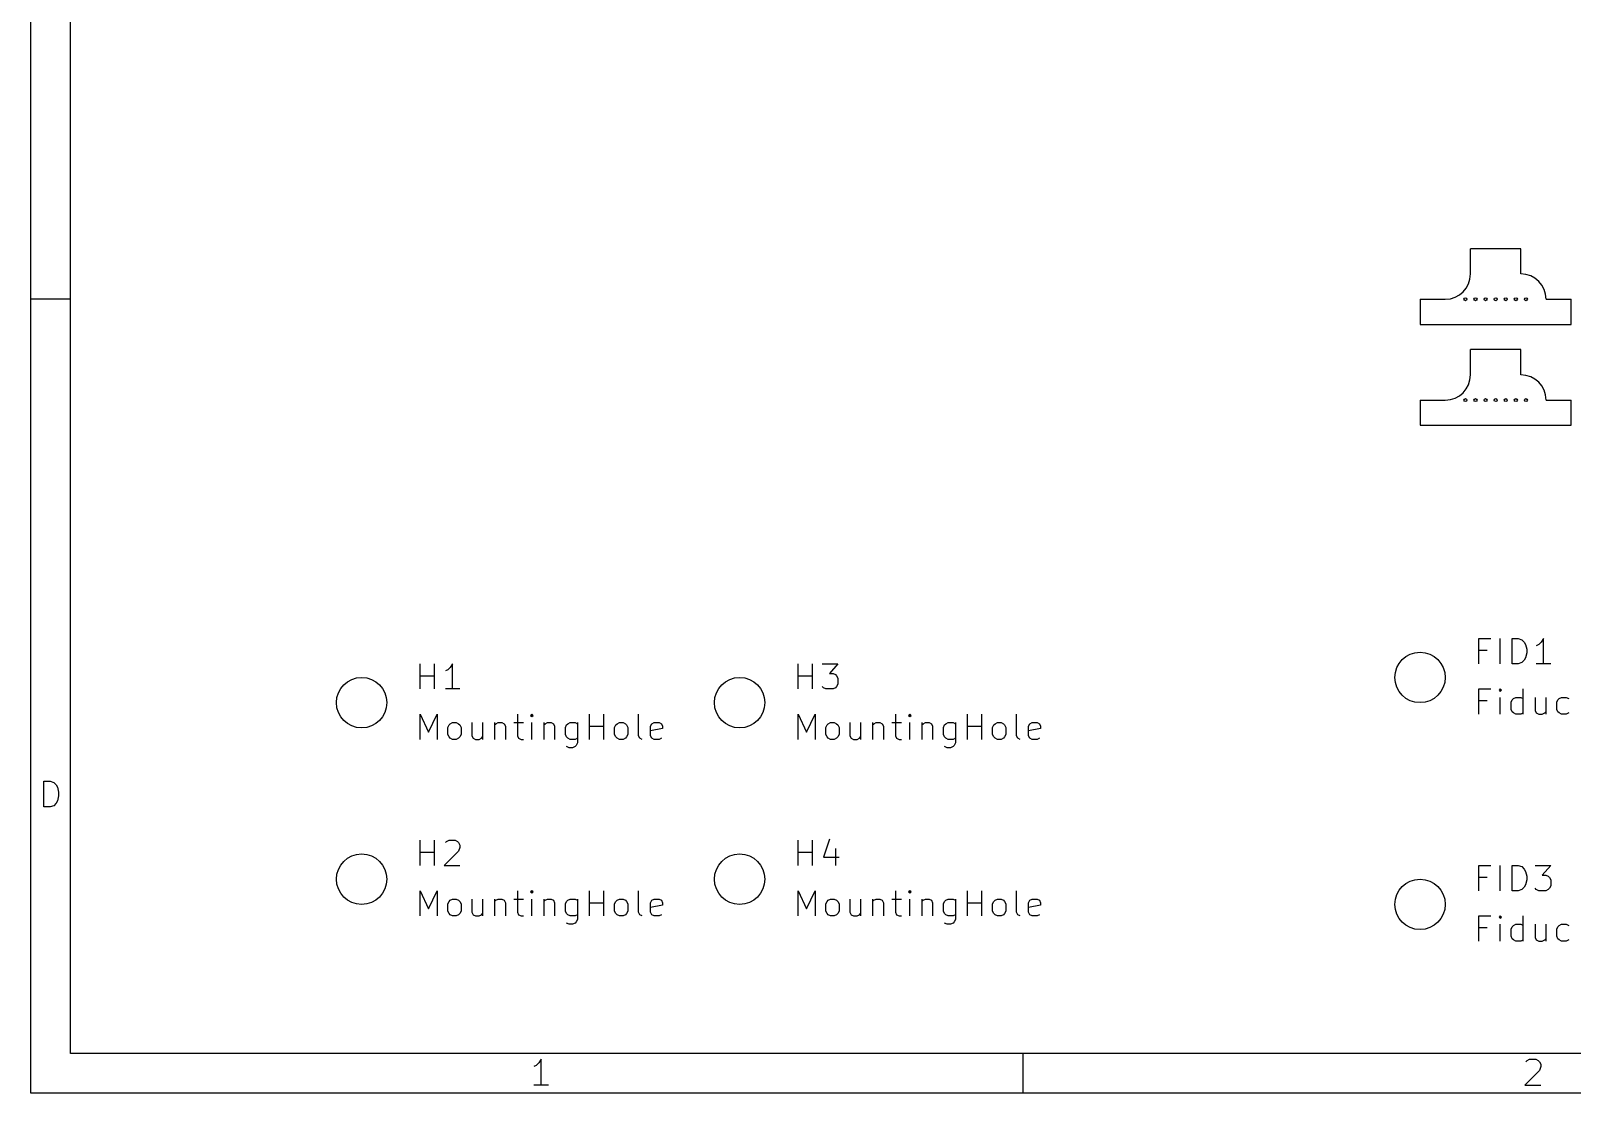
# Model space of a CAD drawing. Header units: millimetres. Extents: x 10 to 287, y -200 to -10.
# Drawn here: x 10 to 87.7, y -200 to -146.5 of the extents above; entities that cross this region are included whole.
import ezdxf

# ---------------------------------------------------------------- set-up
doc = ezdxf.new("R2010")
doc.units = ezdxf.units.MM
doc.layers.add('GREENSIXTYFIVE', color=129, linetype='CONTINUOUS')
doc.layers.add('RED', color=14, linetype='CONTINUOUS')

msp = doc.modelspace()

# ---------------------------------------------------------------- linework, layer by layer
at = {"layer": 'GREENSIXTYFIVE', "linetype": 'CONTINUOUS'}
for p, q in [((82.9635, -178.3792), (82.9635, -177.1092)), ((82.9635, -177.1092), (83.5683, -177.1092)), ((83.3869, -177.714), (82.9635, -177.714)), ((84.0521, -178.3792), (84.0521, -177.1092)), ((84.6569, -178.3792), (84.6569, -177.1092)), ((84.6569, -177.1092), (84.9593, -177.1092)), ((84.9593, -177.1092), (85.1407, -177.1697)), ((85.1407, -177.1697), (85.2617, -177.2907)), ((85.2617, -177.2907), (85.3222, -177.4116)), ((85.3222, -177.4116), (85.3826, -177.6535)), ((85.3826, -177.8349), (85.3222, -178.0768)), ((85.3826, -177.6535), (85.3826, -177.8349)), ((85.9874, -177.4116), (85.8665, -177.4721)), ((86.1084, -177.2907), (85.9874, -177.4116)), ((86.2293, -177.1092), (86.1084, -177.2907)), ((86.2293, -178.3792), (86.2293, -177.1092)), ((29.6235, -179.6492), (29.6235, -178.3792)), ((30.3492, -179.6492), (30.3492, -178.3792)), ((31.1355, -178.5607), (31.0145, -178.6816)), ((31.2564, -178.3792), (31.1355, -178.5607)), ((31.2564, -179.6492), (31.2564, -178.3792)), ((48.6735, -179.6492), (48.6735, -178.3792)), ((49.3992, -179.6492), (49.3992, -178.3792)), ((49.8831, -178.3792), (50.6693, -178.3792)), ((50.6693, -178.3792), (50.2459, -178.863)), ((84.9593, -178.3792), (84.6569, -178.3792)), ((85.1407, -178.3188), (84.9593, -178.3792)), ((85.2617, -178.1978), (85.1407, -178.3188)), ((85.3222, -178.0768), (85.2617, -178.1978)), ((86.5922, -178.3792), (85.8665, -178.3792)), ((29.6235, -178.984), (30.3492, -178.984)), ((31.0145, -178.6816), (30.8936, -178.7421)), ((48.6735, -178.984), (49.3992, -178.984)), ((50.2459, -178.863), (50.4274, -178.863)), ((50.4274, -178.863), (50.5483, -178.9235)), ((50.5483, -178.9235), (50.6088, -178.984)), ((50.6088, -178.984), (50.6693, -179.1049)), ((50.6693, -179.4073), (50.6088, -179.5283)), ((50.6693, -179.1049), (50.6693, -179.4073)), ((31.6193, -179.6492), (30.8936, -179.6492)), ((49.9436, -179.5888), (49.8831, -179.5283)), ((50.0645, -179.6492), (49.9436, -179.5888)), ((50.4274, -179.6492), (50.0645, -179.6492)), ((50.5483, -179.5888), (50.4274, -179.6492)), ((50.6088, -179.5283), (50.5483, -179.5888)), ((82.9635, -180.9192), (82.9635, -179.6492)), ((82.9635, -179.6492), (83.5683, -179.6492)), ((84.0521, -179.6492), (83.9917, -179.7097)), ((83.9917, -179.7097), (84.0521, -179.7702)), ((84.1126, -179.7097), (84.0521, -179.6492)), ((84.0521, -179.6492), (84.0521, -179.7702)), ((84.0521, -179.7702), (84.1126, -179.7097)), ((84.0521, -180.9192), (84.0521, -180.0726)), ((84.5965, -180.3145), (84.6569, -180.1935)), ((84.6569, -180.1935), (84.7174, -180.133)), ((84.7174, -180.133), (84.8384, -180.0726)), ((84.8384, -180.0726), (85.0803, -180.0726)), ((85.0803, -180.0726), (85.2012, -180.133)), ((85.2012, -180.9192), (85.2012, -179.6492)), ((85.8059, -180.0726), (85.8059, -180.7378)), ((86.3502, -180.0726), (86.3502, -180.9192)), ((86.8945, -180.3145), (86.9549, -180.1935)), ((86.9549, -180.1935), (87.0154, -180.133)), ((87.0154, -180.133), (87.1364, -180.0726)), ((87.1364, -180.0726), (87.3783, -180.0726)), ((87.3783, -180.0726), (87.4992, -180.133)), ((29.6235, -182.1892), (29.6235, -180.9192)), ((29.6235, -180.9192), (30.0469, -181.8264)), ((30.0469, -181.8264), (30.4702, -180.9192)), ((30.4702, -180.9192), (30.4702, -182.1892)), ((34.5219, -180.9192), (34.5219, -182.0078)), ((35.2476, -180.9192), (35.1872, -180.9797)), ((35.1872, -180.9797), (35.2476, -181.0402)), ((35.3081, -180.9797), (35.2476, -180.9192)), ((35.2476, -180.9192), (35.2476, -181.0402)), ((35.2476, -181.0402), (35.3081, -180.9797)), ((38.1504, -182.1892), (38.1504, -180.9192)), ((38.8761, -182.1892), (38.8761, -180.9192)), ((40.6299, -182.0078), (40.6299, -180.9192)), ((48.6735, -182.1892), (48.6735, -180.9192)), ((48.6735, -180.9192), (49.0969, -181.8264)), ((49.0969, -181.8264), (49.5202, -180.9192)), ((49.5202, -180.9192), (49.5202, -182.1892)), ((53.5719, -180.9192), (53.5719, -182.0078)), ((54.2976, -180.9192), (54.2372, -180.9797)), ((54.2372, -180.9797), (54.2976, -181.0402)), ((54.3581, -180.9797), (54.2976, -180.9192)), ((54.2976, -180.9192), (54.2976, -181.0402)), ((54.2976, -181.0402), (54.3581, -180.9797)), ((57.2004, -182.1892), (57.2004, -180.9192)), ((57.9261, -182.1892), (57.9261, -180.9192)), ((59.6799, -182.0078), (59.6799, -180.9192)), ((83.3869, -180.254), (82.9635, -180.254)), ((84.5965, -180.6773), (84.5965, -180.3145)), ((84.6569, -180.7983), (84.5965, -180.6773)), ((84.7174, -180.8588), (84.6569, -180.7983)), ((84.8384, -180.9192), (84.7174, -180.8588)), ((85.0803, -180.9192), (84.8384, -180.9192)), ((85.2012, -180.8588), (85.0803, -180.9192)), ((85.8059, -180.7378), (85.8664, -180.8588)), ((85.8664, -180.8588), (85.9874, -180.9192)), ((85.9874, -180.9192), (86.1688, -180.9192)), ((86.1688, -180.9192), (86.2897, -180.8588)), ((86.2897, -180.8588), (86.3502, -180.7983)), ((86.8945, -180.6773), (86.8945, -180.3145)), ((86.9549, -180.7983), (86.8945, -180.6773)), ((87.0154, -180.8588), (86.9549, -180.7983)), ((87.1364, -180.9192), (87.0154, -180.8588)), ((87.3783, -180.9192), (87.1364, -180.9192)), ((87.4992, -180.8588), (87.3783, -180.9192)), ((31.0145, -181.5845), (31.0749, -181.4635)), ((31.0145, -181.9473), (31.0145, -181.5845)), ((31.0749, -181.4635), (31.1354, -181.403)), ((31.1354, -181.403), (31.2564, -181.3426)), ((31.2564, -181.3426), (31.4378, -181.3426)), ((31.4378, -181.3426), (31.5587, -181.403)), ((31.5587, -181.403), (31.6192, -181.4635)), ((31.6192, -181.4635), (31.6797, -181.5845)), ((31.6797, -181.5845), (31.6797, -181.9473)), ((32.2239, -181.3426), (32.2239, -182.0078)), ((32.7682, -181.3426), (32.7682, -182.1892)), ((33.3729, -181.3426), (33.3729, -182.1892)), ((33.3729, -181.4635), (33.4334, -181.403)), ((33.4334, -181.403), (33.5544, -181.3426)), ((33.5544, -181.3426), (33.7358, -181.3426)), ((33.7358, -181.3426), (33.8567, -181.403)), ((33.8567, -181.403), (33.9172, -181.524)), ((33.9172, -181.524), (33.9172, -182.1892)), ((34.3405, -181.3426), (34.8243, -181.3426)), ((35.2476, -182.1892), (35.2476, -181.3426)), ((35.8524, -181.3426), (35.8524, -182.1892)), ((35.8524, -181.4635), (35.9129, -181.403)), ((35.9129, -181.403), (36.0339, -181.3426)), ((36.0339, -181.3426), (36.2153, -181.3426)), ((36.2153, -181.3426), (36.3362, -181.403)), ((36.3362, -181.403), (36.3967, -181.524)), ((36.3967, -181.524), (36.3967, -182.1892)), ((36.941, -181.5845), (37.0014, -181.4635)), ((36.941, -181.9473), (36.941, -181.5845)), ((37.0014, -181.4635), (37.0619, -181.403)), ((37.0619, -181.403), (37.1829, -181.3426)), ((37.1829, -181.3426), (37.4248, -181.3426)), ((37.4248, -181.3426), (37.5457, -181.403)), ((37.5457, -181.3426), (37.5457, -182.3707)), ((38.1504, -181.524), (38.8761, -181.524)), ((39.4205, -181.5845), (39.4809, -181.4635)), ((39.4205, -181.9473), (39.4205, -181.5845)), ((39.4809, -181.4635), (39.5414, -181.403)), ((39.5414, -181.403), (39.6624, -181.3426)), ((39.6624, -181.3426), (39.8438, -181.3426)), ((39.8438, -181.3426), (39.9647, -181.403)), ((39.9647, -181.403), (40.0252, -181.4635)), ((40.0252, -181.4635), (40.0857, -181.5845)), ((40.0857, -181.5845), (40.0857, -181.9473)), ((41.2347, -181.524), (41.2951, -181.403)), ((41.2347, -182.0078), (41.2347, -181.524)), ((41.8394, -181.6449), (41.2347, -181.7659)), ((41.2951, -181.403), (41.4161, -181.3426)), ((41.4161, -181.3426), (41.658, -181.3426)), ((41.658, -181.3426), (41.7789, -181.403)), ((41.7789, -181.403), (41.8394, -181.524)), ((41.8394, -181.524), (41.8394, -181.6449)), ((50.0645, -181.5845), (50.1249, -181.4635)), ((50.0645, -181.9473), (50.0645, -181.5845)), ((50.1249, -181.4635), (50.1854, -181.403)), ((50.1854, -181.403), (50.3064, -181.3426)), ((50.3064, -181.3426), (50.4878, -181.3426)), ((50.4878, -181.3426), (50.6087, -181.403)), ((50.6087, -181.403), (50.6692, -181.4635)), ((50.6692, -181.4635), (50.7297, -181.5845)), ((50.7297, -181.5845), (50.7297, -181.9473)), ((51.2739, -181.3426), (51.2739, -182.0078)), ((51.8182, -181.3426), (51.8182, -182.1892)), ((52.4229, -181.3426), (52.4229, -182.1892)), ((52.4229, -181.4635), (52.4834, -181.403)), ((52.4834, -181.403), (52.6044, -181.3426)), ((52.6044, -181.3426), (52.7858, -181.3426)), ((52.7858, -181.3426), (52.9067, -181.403)), ((52.9067, -181.403), (52.9672, -181.524)), ((52.9672, -181.524), (52.9672, -182.1892)), ((53.3905, -181.3426), (53.8743, -181.3426)), ((54.2976, -182.1892), (54.2976, -181.3426)), ((54.9024, -181.3426), (54.9024, -182.1892)), ((54.9024, -181.4635), (54.9629, -181.403)), ((54.9629, -181.403), (55.0839, -181.3426)), ((55.0839, -181.3426), (55.2653, -181.3426)), ((55.2653, -181.3426), (55.3862, -181.403)), ((55.3862, -181.403), (55.4467, -181.524)), ((55.4467, -181.524), (55.4467, -182.1892)), ((55.991, -181.5845), (56.0514, -181.4635)), ((55.991, -181.9473), (55.991, -181.5845)), ((56.0514, -181.4635), (56.1119, -181.403)), ((56.1119, -181.403), (56.2329, -181.3426)), ((56.2329, -181.3426), (56.4748, -181.3426)), ((56.4748, -181.3426), (56.5957, -181.403)), ((56.5957, -181.3426), (56.5957, -182.3707)), ((57.2004, -181.524), (57.9261, -181.524)), ((58.4705, -181.5845), (58.5309, -181.4635)), ((58.4705, -181.9473), (58.4705, -181.5845)), ((58.5309, -181.4635), (58.5914, -181.403)), ((58.5914, -181.403), (58.7124, -181.3426)), ((58.7124, -181.3426), (58.8938, -181.3426)), ((58.8938, -181.3426), (59.0147, -181.403)), ((59.0147, -181.403), (59.0752, -181.4635)), ((59.0752, -181.4635), (59.1357, -181.5845)), ((59.1357, -181.5845), (59.1357, -181.9473)), ((60.2847, -181.524), (60.3451, -181.403)), ((60.2847, -182.0078), (60.2847, -181.524)), ((60.8894, -181.6449), (60.2847, -181.7659)), ((60.3451, -181.403), (60.4661, -181.3426)), ((60.4661, -181.3426), (60.708, -181.3426)), ((60.708, -181.3426), (60.8289, -181.403)), ((60.8289, -181.403), (60.8894, -181.524)), ((60.8894, -181.524), (60.8894, -181.6449)), ((31.0749, -182.0683), (31.0145, -181.9473)), ((31.1354, -182.1288), (31.0749, -182.0683)), ((31.2564, -182.1892), (31.1354, -182.1288)), ((31.4378, -182.1892), (31.2564, -182.1892)), ((31.5587, -182.1288), (31.4378, -182.1892)), ((31.6192, -182.0683), (31.5587, -182.1288)), ((31.6797, -181.9473), (31.6192, -182.0683)), ((32.2239, -182.0078), (32.2844, -182.1288)), ((32.2844, -182.1288), (32.4054, -182.1892)), ((32.4054, -182.1892), (32.5868, -182.1892)), ((32.5868, -182.1892), (32.7077, -182.1288)), ((32.7077, -182.1288), (32.7682, -182.0683)), ((34.5219, -182.0078), (34.5824, -182.1288)), ((34.5824, -182.1288), (34.7034, -182.1892)), ((34.7034, -182.1892), (34.8243, -182.1892)), ((37.0014, -182.0683), (36.941, -181.9473)), ((37.0619, -182.1288), (37.0014, -182.0683)), ((37.1829, -182.1892), (37.0619, -182.1288)), ((37.4248, -182.1892), (37.1829, -182.1892)), ((37.5457, -182.1288), (37.4248, -182.1892)), ((37.4852, -182.4916), (37.4248, -182.5521)), ((37.5457, -182.3707), (37.4852, -182.4916)), ((39.4809, -182.0683), (39.4205, -181.9473)), ((39.5414, -182.1288), (39.4809, -182.0683)), ((39.6624, -182.1892), (39.5414, -182.1288)), ((39.8438, -182.1892), (39.6624, -182.1892)), ((39.9647, -182.1288), (39.8438, -182.1892)), ((40.0252, -182.0683), (39.9647, -182.1288)), ((40.0857, -181.9473), (40.0252, -182.0683)), ((40.6904, -182.1288), (40.6299, -182.0078)), ((40.8114, -182.1892), (40.6904, -182.1288)), ((41.2951, -182.1288), (41.2347, -182.0078)), ((41.4161, -182.1892), (41.2951, -182.1288)), ((41.658, -182.1892), (41.4161, -182.1892)), ((41.7789, -182.1288), (41.658, -182.1892)), ((50.1249, -182.0683), (50.0645, -181.9473)), ((50.1854, -182.1288), (50.1249, -182.0683)), ((50.3064, -182.1892), (50.1854, -182.1288)), ((50.4878, -182.1892), (50.3064, -182.1892)), ((50.6087, -182.1288), (50.4878, -182.1892)), ((50.6692, -182.0683), (50.6087, -182.1288)), ((50.7297, -181.9473), (50.6692, -182.0683)), ((51.2739, -182.0078), (51.3344, -182.1288)), ((51.3344, -182.1288), (51.4554, -182.1892)), ((51.4554, -182.1892), (51.6368, -182.1892)), ((51.6368, -182.1892), (51.7577, -182.1288)), ((51.7577, -182.1288), (51.8182, -182.0683)), ((53.5719, -182.0078), (53.6324, -182.1288)), ((53.6324, -182.1288), (53.7534, -182.1892)), ((53.7534, -182.1892), (53.8743, -182.1892)), ((56.0514, -182.0683), (55.991, -181.9473)), ((56.1119, -182.1288), (56.0514, -182.0683)), ((56.2329, -182.1892), (56.1119, -182.1288)), ((56.4748, -182.1892), (56.2329, -182.1892)), ((56.5957, -182.1288), (56.4748, -182.1892)), ((56.5352, -182.4916), (56.4748, -182.5521)), ((56.5957, -182.3707), (56.5352, -182.4916)), ((58.5309, -182.0683), (58.4705, -181.9473)), ((58.5914, -182.1288), (58.5309, -182.0683)), ((58.7124, -182.1892), (58.5914, -182.1288)), ((58.8938, -182.1892), (58.7124, -182.1892)), ((59.0147, -182.1288), (58.8938, -182.1892)), ((59.0752, -182.0683), (59.0147, -182.1288)), ((59.1357, -181.9473), (59.0752, -182.0683)), ((59.7404, -182.1288), (59.6799, -182.0078)), ((59.8614, -182.1892), (59.7404, -182.1288)), ((60.3451, -182.1288), (60.2847, -182.0078)), ((60.4661, -182.1892), (60.3451, -182.1288)), ((60.708, -182.1892), (60.4661, -182.1892)), ((60.8289, -182.1288), (60.708, -182.1892)), ((37.1224, -182.6126), (37.0014, -182.5521)), ((37.3038, -182.6126), (37.1224, -182.6126)), ((37.4248, -182.5521), (37.3038, -182.6126)), ((56.1724, -182.6126), (56.0514, -182.5521)), ((56.3538, -182.6126), (56.1724, -182.6126)), ((56.4748, -182.5521), (56.3538, -182.6126)), ((29.6235, -188.5392), (29.6235, -187.2692)), ((29.6235, -187.874), (30.3492, -187.874)), ((30.3492, -188.5392), (30.3492, -187.2692)), ((31.5588, -187.8135), (30.8331, -188.5392)), ((30.8936, -187.3902), (30.954, -187.3297)), ((30.954, -187.3297), (31.075, -187.2692)), ((31.075, -187.2692), (31.3774, -187.2692)), ((31.3774, -187.2692), (31.4983, -187.3297)), ((31.4983, -187.3297), (31.5588, -187.3902)), ((31.5588, -187.3902), (31.6193, -187.5111)), ((31.6193, -187.6321), (31.5588, -187.8135)), ((31.6193, -187.5111), (31.6193, -187.6321)), ((48.6735, -188.5392), (48.6735, -187.2692)), ((48.6735, -187.874), (49.3992, -187.874)), ((49.3992, -188.5392), (49.3992, -187.2692)), ((50.2459, -187.2088), (49.9436, -188.1159)), ((50.5483, -187.6926), (50.5483, -188.5392)), ((30.8331, -188.5392), (31.6193, -188.5392)), ((49.9436, -188.1159), (50.7297, -188.1159)), ((82.9635, -189.8092), (82.9635, -188.5392)), ((82.9635, -188.5392), (83.5683, -188.5392)), ((84.0521, -189.8092), (84.0521, -188.5392)), ((84.6569, -189.8092), (84.6569, -188.5392)), ((84.6569, -188.5392), (84.9593, -188.5392)), ((84.9593, -188.5392), (85.1407, -188.5997)), ((85.1407, -188.5997), (85.2617, -188.7207)), ((85.2617, -188.7207), (85.3222, -188.8416)), ((85.806, -188.5392), (86.5922, -188.5392)), ((86.5922, -188.5392), (86.1688, -189.023)), ((83.3869, -189.144), (82.9635, -189.144)), ((85.3222, -189.5068), (85.2617, -189.6278)), ((85.3222, -188.8416), (85.3826, -189.0835)), ((85.3826, -189.2649), (85.3222, -189.5068)), ((85.3826, -189.0835), (85.3826, -189.2649)), ((86.1688, -189.023), (86.3503, -189.023)), ((86.3503, -189.023), (86.4712, -189.0835)), ((86.4712, -189.0835), (86.5317, -189.144)), ((86.5317, -189.144), (86.5922, -189.2649)), ((86.5922, -189.2649), (86.5922, -189.5673)), ((29.6235, -191.0792), (29.6235, -189.8092)), ((29.6235, -189.8092), (30.0469, -190.7164)), ((30.0469, -190.7164), (30.4702, -189.8092)), ((30.4702, -189.8092), (30.4702, -191.0792)), ((31.0749, -190.3535), (31.1354, -190.293)), ((31.1354, -190.293), (31.2564, -190.2326)), ((31.2564, -190.2326), (31.4378, -190.2326)), ((31.4378, -190.2326), (31.5587, -190.293)), ((31.5587, -190.293), (31.6192, -190.3535)), ((32.2239, -190.2326), (32.2239, -190.8978)), ((32.7682, -190.2326), (32.7682, -191.0792)), ((33.3729, -190.2326), (33.3729, -191.0792)), ((33.3729, -190.3535), (33.4334, -190.293)), ((33.4334, -190.293), (33.5544, -190.2326)), ((33.5544, -190.2326), (33.7358, -190.2326)), ((33.7358, -190.2326), (33.8567, -190.293)), ((33.8567, -190.293), (33.9172, -190.414)), ((34.3405, -190.2326), (34.8243, -190.2326)), ((34.5219, -189.8092), (34.5219, -190.8978)), ((35.2476, -189.8092), (35.1872, -189.8697)), ((35.1872, -189.8697), (35.2476, -189.9302)), ((35.3081, -189.8697), (35.2476, -189.8092)), ((35.2476, -189.8092), (35.2476, -189.9302)), ((35.2476, -189.9302), (35.3081, -189.8697)), ((35.2476, -191.0792), (35.2476, -190.2326)), ((35.8524, -190.2326), (35.8524, -191.0792)), ((35.8524, -190.3535), (35.9129, -190.293)), ((35.9129, -190.293), (36.0339, -190.2326)), ((36.0339, -190.2326), (36.2153, -190.2326)), ((36.2153, -190.2326), (36.3362, -190.293)), ((36.3362, -190.293), (36.3967, -190.414)), ((37.0014, -190.3535), (37.0619, -190.293)), ((37.0619, -190.293), (37.1829, -190.2326)), ((37.1829, -190.2326), (37.4248, -190.2326)), ((37.4248, -190.2326), (37.5457, -190.293)), ((37.5457, -190.2326), (37.5457, -191.2607)), ((38.1504, -191.0792), (38.1504, -189.8092)), ((38.8761, -191.0792), (38.8761, -189.8092)), ((39.4809, -190.3535), (39.5414, -190.293)), ((39.5414, -190.293), (39.6624, -190.2326)), ((39.6624, -190.2326), (39.8438, -190.2326)), ((39.8438, -190.2326), (39.9647, -190.293)), ((39.9647, -190.293), (40.0252, -190.3535)), ((40.6299, -190.8978), (40.6299, -189.8092)), ((41.2347, -190.414), (41.2951, -190.293)), ((41.2951, -190.293), (41.4161, -190.2326)), ((41.4161, -190.2326), (41.658, -190.2326)), ((41.658, -190.2326), (41.7789, -190.293)), ((41.7789, -190.293), (41.8394, -190.414)), ((48.6735, -191.0792), (48.6735, -189.8092)), ((48.6735, -189.8092), (49.0969, -190.7164)), ((49.0969, -190.7164), (49.5202, -189.8092)), ((49.5202, -189.8092), (49.5202, -191.0792)), ((50.1249, -190.3535), (50.1854, -190.293)), ((50.1854, -190.293), (50.3064, -190.2326)), ((50.3064, -190.2326), (50.4878, -190.2326)), ((50.4878, -190.2326), (50.6087, -190.293)), ((50.6087, -190.293), (50.6692, -190.3535)), ((51.2739, -190.2326), (51.2739, -190.8978)), ((51.8182, -190.2326), (51.8182, -191.0792)), ((52.4229, -190.2326), (52.4229, -191.0792)), ((52.4229, -190.3535), (52.4834, -190.293)), ((52.4834, -190.293), (52.6044, -190.2326)), ((52.6044, -190.2326), (52.7858, -190.2326)), ((52.7858, -190.2326), (52.9067, -190.293)), ((52.9067, -190.293), (52.9672, -190.414)), ((53.3905, -190.2326), (53.8743, -190.2326)), ((53.5719, -189.8092), (53.5719, -190.8978)), ((54.2976, -189.8092), (54.2372, -189.8697)), ((54.2372, -189.8697), (54.2976, -189.9302)), ((54.3581, -189.8697), (54.2976, -189.8092)), ((54.2976, -189.8092), (54.2976, -189.9302)), ((54.2976, -189.9302), (54.3581, -189.8697)), ((54.2976, -191.0792), (54.2976, -190.2326)), ((54.9024, -190.2326), (54.9024, -191.0792)), ((54.9024, -190.3535), (54.9629, -190.293)), ((54.9629, -190.293), (55.0839, -190.2326)), ((55.0839, -190.2326), (55.2653, -190.2326)), ((55.2653, -190.2326), (55.3862, -190.293)), ((55.3862, -190.293), (55.4467, -190.414)), ((56.0514, -190.3535), (56.1119, -190.293)), ((56.1119, -190.293), (56.2329, -190.2326)), ((56.2329, -190.2326), (56.4748, -190.2326)), ((56.4748, -190.2326), (56.5957, -190.293)), ((56.5957, -190.2326), (56.5957, -191.2607)), ((57.2004, -191.0792), (57.2004, -189.8092)), ((57.9261, -191.0792), (57.9261, -189.8092)), ((58.5309, -190.3535), (58.5914, -190.293)), ((58.5914, -190.293), (58.7124, -190.2326)), ((58.7124, -190.2326), (58.8938, -190.2326)), ((58.8938, -190.2326), (59.0147, -190.293)), ((59.0147, -190.293), (59.0752, -190.3535)), ((59.6799, -190.8978), (59.6799, -189.8092)), ((60.2847, -190.414), (60.3451, -190.293)), ((60.3451, -190.293), (60.4661, -190.2326)), ((60.4661, -190.2326), (60.708, -190.2326)), ((60.708, -190.2326), (60.8289, -190.293)), ((60.8289, -190.293), (60.8894, -190.414)), ((84.9593, -189.8092), (84.6569, -189.8092)), ((85.1407, -189.7488), (84.9593, -189.8092)), ((85.2617, -189.6278), (85.1407, -189.7488)), ((85.8665, -189.7488), (85.806, -189.6883)), ((85.9874, -189.8092), (85.8665, -189.7488)), ((86.3503, -189.8092), (85.9874, -189.8092)), ((86.4712, -189.7488), (86.3503, -189.8092)), ((86.5317, -189.6883), (86.4712, -189.7488)), ((86.5922, -189.5673), (86.5317, -189.6883)), ((31.0145, -190.4745), (31.0749, -190.3535)), ((31.0145, -190.8373), (31.0145, -190.4745)), ((31.0749, -190.9583), (31.0145, -190.8373)), ((31.1354, -191.0188), (31.0749, -190.9583)), ((31.2564, -191.0792), (31.1354, -191.0188)), ((31.4378, -191.0792), (31.2564, -191.0792)), ((31.5587, -191.0188), (31.4378, -191.0792)), ((31.6192, -190.9583), (31.5587, -191.0188)), ((31.6192, -190.3535), (31.6797, -190.4745)), ((31.6797, -190.8373), (31.6192, -190.9583)), ((31.6797, -190.4745), (31.6797, -190.8373)), ((32.2239, -190.8978), (32.2844, -191.0188)), ((32.2844, -191.0188), (32.4054, -191.0792)), ((32.4054, -191.0792), (32.5868, -191.0792)), ((32.5868, -191.0792), (32.7077, -191.0188)), ((32.7077, -191.0188), (32.7682, -190.9583)), ((33.9172, -190.414), (33.9172, -191.0792)), ((34.5219, -190.8978), (34.5824, -191.0188)), ((34.5824, -191.0188), (34.7034, -191.0792)), ((34.7034, -191.0792), (34.8243, -191.0792)), ((36.3967, -190.414), (36.3967, -191.0792)), ((36.941, -190.4745), (37.0014, -190.3535)), ((36.941, -190.8373), (36.941, -190.4745)), ((37.0014, -190.9583), (36.941, -190.8373)), ((37.0619, -191.0188), (37.0014, -190.9583)), ((37.1829, -191.0792), (37.0619, -191.0188)), ((37.4248, -191.0792), (37.1829, -191.0792)), ((37.5457, -191.0188), (37.4248, -191.0792)), ((38.1504, -190.414), (38.8761, -190.414)), ((39.4205, -190.4745), (39.4809, -190.3535)), ((39.4205, -190.8373), (39.4205, -190.4745)), ((39.4809, -190.9583), (39.4205, -190.8373)), ((39.5414, -191.0188), (39.4809, -190.9583)), ((39.6624, -191.0792), (39.5414, -191.0188)), ((39.8438, -191.0792), (39.6624, -191.0792)), ((39.9647, -191.0188), (39.8438, -191.0792)), ((40.0252, -190.9583), (39.9647, -191.0188)), ((40.0252, -190.3535), (40.0857, -190.4745)), ((40.0857, -190.8373), (40.0252, -190.9583)), ((40.0857, -190.4745), (40.0857, -190.8373)), ((40.6904, -191.0188), (40.6299, -190.8978)), ((40.8114, -191.0792), (40.6904, -191.0188)), ((41.2347, -190.8978), (41.2347, -190.414)), ((41.8394, -190.5349), (41.2347, -190.6559)), ((41.2951, -191.0188), (41.2347, -190.8978)), ((41.4161, -191.0792), (41.2951, -191.0188)), ((41.658, -191.0792), (41.4161, -191.0792)), ((41.7789, -191.0188), (41.658, -191.0792)), ((41.8394, -190.414), (41.8394, -190.5349)), ((50.0645, -190.4745), (50.1249, -190.3535)), ((50.0645, -190.8373), (50.0645, -190.4745)), ((50.1249, -190.9583), (50.0645, -190.8373)), ((50.1854, -191.0188), (50.1249, -190.9583)), ((50.3064, -191.0792), (50.1854, -191.0188)), ((50.4878, -191.0792), (50.3064, -191.0792)), ((50.6087, -191.0188), (50.4878, -191.0792)), ((50.6692, -190.9583), (50.6087, -191.0188)), ((50.6692, -190.3535), (50.7297, -190.4745)), ((50.7297, -190.8373), (50.6692, -190.9583)), ((50.7297, -190.4745), (50.7297, -190.8373)), ((51.2739, -190.8978), (51.3344, -191.0188)), ((51.3344, -191.0188), (51.4554, -191.0792)), ((51.4554, -191.0792), (51.6368, -191.0792)), ((51.6368, -191.0792), (51.7577, -191.0188)), ((51.7577, -191.0188), (51.8182, -190.9583)), ((52.9672, -190.414), (52.9672, -191.0792)), ((53.5719, -190.8978), (53.6324, -191.0188)), ((53.6324, -191.0188), (53.7534, -191.0792)), ((53.7534, -191.0792), (53.8743, -191.0792)), ((55.4467, -190.414), (55.4467, -191.0792)), ((55.991, -190.4745), (56.0514, -190.3535)), ((55.991, -190.8373), (55.991, -190.4745)), ((56.0514, -190.9583), (55.991, -190.8373)), ((56.1119, -191.0188), (56.0514, -190.9583)), ((56.2329, -191.0792), (56.1119, -191.0188)), ((56.4748, -191.0792), (56.2329, -191.0792)), ((56.5957, -191.0188), (56.4748, -191.0792)), ((57.2004, -190.414), (57.9261, -190.414)), ((58.4705, -190.4745), (58.5309, -190.3535)), ((58.4705, -190.8373), (58.4705, -190.4745)), ((58.5309, -190.9583), (58.4705, -190.8373)), ((58.5914, -191.0188), (58.5309, -190.9583)), ((58.7124, -191.0792), (58.5914, -191.0188)), ((58.8938, -191.0792), (58.7124, -191.0792)), ((59.0147, -191.0188), (58.8938, -191.0792)), ((59.0752, -190.9583), (59.0147, -191.0188)), ((59.0752, -190.3535), (59.1357, -190.4745)), ((59.1357, -190.8373), (59.0752, -190.9583)), ((59.1357, -190.4745), (59.1357, -190.8373)), ((59.7404, -191.0188), (59.6799, -190.8978)), ((59.8614, -191.0792), (59.7404, -191.0188)), ((60.2847, -190.8978), (60.2847, -190.414)), ((60.8894, -190.5349), (60.2847, -190.6559)), ((60.3451, -191.0188), (60.2847, -190.8978)), ((60.4661, -191.0792), (60.3451, -191.0188)), ((60.708, -191.0792), (60.4661, -191.0792)), ((60.8289, -191.0188), (60.708, -191.0792)), ((60.8894, -190.414), (60.8894, -190.5349)), ((82.9635, -192.3492), (82.9635, -191.0792)), ((82.9635, -191.0792), (83.5683, -191.0792)), ((84.0521, -191.0792), (83.9917, -191.1397)), ((84.1126, -191.1397), (84.0521, -191.0792)), ((84.0521, -191.0792), (84.0521, -191.2002)), ((85.2012, -192.3492), (85.2012, -191.0792)), ((37.1224, -191.5026), (37.0014, -191.4421)), ((37.3038, -191.5026), (37.1224, -191.5026)), ((37.4248, -191.4421), (37.3038, -191.5026)), ((37.4852, -191.3816), (37.4248, -191.4421)), ((37.5457, -191.2607), (37.4852, -191.3816)), ((56.1724, -191.5026), (56.0514, -191.4421)), ((56.3538, -191.5026), (56.1724, -191.5026)), ((56.4748, -191.4421), (56.3538, -191.5026)), ((56.5352, -191.3816), (56.4748, -191.4421)), ((56.5957, -191.2607), (56.5352, -191.3816)), ((83.3869, -191.684), (82.9635, -191.684)), ((83.9917, -191.1397), (84.0521, -191.2002)), ((84.0521, -191.2002), (84.1126, -191.1397)), ((84.0521, -192.3492), (84.0521, -191.5026)), ((84.5965, -191.7445), (84.6569, -191.6235)), ((84.5965, -192.1073), (84.5965, -191.7445)), ((84.6569, -191.6235), (84.7174, -191.563)), ((84.7174, -191.563), (84.8384, -191.5026)), ((84.8384, -191.5026), (85.0803, -191.5026)), ((85.0803, -191.5026), (85.2012, -191.563)), ((85.8059, -191.5026), (85.8059, -192.1678)), ((86.3502, -191.5026), (86.3502, -192.3492)), ((86.8945, -191.7445), (86.9549, -191.6235)), ((86.8945, -192.1073), (86.8945, -191.7445)), ((86.9549, -191.6235), (87.0154, -191.563)), ((87.0154, -191.563), (87.1364, -191.5026)), ((87.1364, -191.5026), (87.3783, -191.5026)), ((87.3783, -191.5026), (87.4992, -191.563)), ((84.6569, -192.2283), (84.5965, -192.1073)), ((84.7174, -192.2888), (84.6569, -192.2283)), ((84.8384, -192.3492), (84.7174, -192.2888)), ((85.0803, -192.3492), (84.8384, -192.3492)), ((85.2012, -192.2888), (85.0803, -192.3492)), ((85.8059, -192.1678), (85.8664, -192.2888)), ((85.8664, -192.2888), (85.9874, -192.3492)), ((85.9874, -192.3492), (86.1688, -192.3492)), ((86.1688, -192.3492), (86.2897, -192.2888)), ((86.2897, -192.2888), (86.3502, -192.2283)), ((86.9549, -192.2283), (86.8945, -192.1073)), ((87.0154, -192.2888), (86.9549, -192.2283)), ((87.1364, -192.3492), (87.0154, -192.2888)), ((87.3783, -192.3492), (87.1364, -192.3492)), ((87.4992, -192.2888), (87.3783, -192.3492))]:
    msp.add_line(p, q, dxfattribs=at)
at = {"layer": 'RED', "linetype": 'CONTINUOUS'}
for p, q in [((10, -200.0072), (10, -10)), ((12, -198.0072), (12, -12)), ((82.55, -158.75), (82.55, -157.48)), ((85.09, -157.48), (82.55, -157.48)), ((85.09, -158.75), (85.09, -157.48)), ((10, -160), (12, -160)), ((80.01, -160.02), (81.28, -160.02)), ((80.01, -160.02), (80.01, -161.29)), ((86.36, -160.02), (87.63, -160.02)), ((87.63, -161.29), (87.63, -160.02)), ((80.01, -161.29), (87.63, -161.29)), ((82.55, -163.83), (82.55, -162.56)), ((85.09, -162.56), (82.55, -162.56)), ((85.09, -163.83), (85.09, -162.56)), ((80.01, -165.1), (81.28, -165.1)), ((80.01, -165.1), (80.01, -166.37)), ((86.36, -165.1), (87.63, -165.1)), ((87.63, -166.37), (87.63, -165.1)), ((80.01, -166.37), (87.63, -166.37)), ((10.6595, -185.5937), (10.6595, -184.2937)), ((10.6595, -184.2937), (10.969, -184.2937)), ((10.969, -184.2937), (11.1547, -184.3556)), ((11.1547, -184.3556), (11.2785, -184.4794)), ((11.2785, -184.4794), (11.3404, -184.6032)), ((11.3404, -184.6032), (11.4023, -184.8508)), ((11.4023, -184.8508), (11.4023, -185.0365)), ((10.969, -185.5937), (10.6595, -185.5937)), ((11.1547, -185.5318), (10.969, -185.5937)), ((11.2785, -185.4079), (11.1547, -185.5318)), ((11.3404, -185.2841), (11.2785, -185.4079)), ((11.4023, -185.0365), (11.3404, -185.2841)), ((285.0022, -198.0072), (12, -198.0072)), ((60, -198.0072), (60, -200.0072)), ((35.47, -198.6104), (35.3462, -198.6723)), ((35.5938, -198.4866), (35.47, -198.6104)), ((35.7176, -198.3009), (35.5938, -198.4866)), ((35.7176, -199.6009), (35.7176, -198.3009)), ((85.3462, -198.4247), (85.4081, -198.3628)), ((85.4081, -198.3628), (85.5319, -198.3009)), ((85.5319, -198.3009), (85.8414, -198.3009)), ((85.8414, -198.3009), (85.9652, -198.3628)), ((85.9652, -198.3628), (86.0271, -198.4247)), ((86.0271, -198.4247), (86.089, -198.5485)), ((86.089, -198.6723), (86.0271, -198.858)), ((86.089, -198.5485), (86.089, -198.6723)), ((36.089, -199.6009), (35.3462, -199.6009)), ((86.0271, -198.858), (85.2843, -199.6009)), ((85.2843, -199.6009), (86.089, -199.6009)), ((287.0022, -200.0072), (10, -200.0072))]:
    msp.add_line(p, q, dxfattribs=at)
at = {"layer": 'RED'}
for centre, radius in [((82.296, -160.02), 0.0762), ((82.804, -160.02), 0.0762), ((83.312, -160.02), 0.0762), ((83.82, -160.02), 0.0762), ((84.328, -160.02), 0.0762), ((84.836, -160.02), 0.0762), ((85.344, -160.02), 0.0762), ((82.296, -165.1), 0.0762), ((82.804, -165.1), 0.0762), ((83.312, -165.1), 0.0762), ((83.82, -165.1), 0.0762), ((84.328, -165.1), 0.0762), ((84.836, -165.1), 0.0762), ((85.344, -165.1), 0.0762), ((80.01, -179.07), 1.27), ((26.67, -180.34), 1.27), ((45.72, -180.34), 1.27), ((26.67, -189.23), 1.27), ((45.72, -189.23), 1.27), ((80.01, -190.5), 1.27)]:
    msp.add_circle(centre, radius, dxfattribs=at)
for centre, start, end in [((81.28, -158.75), -90, 0), ((85.09, -160.02), 0, 90), ((81.28, -163.83), -90, 0), ((85.09, -165.1), 0, 90)]:
    msp.add_arc(centre, 1.27, start, end, dxfattribs=at)

doc.saveas('drawing.dxf')
